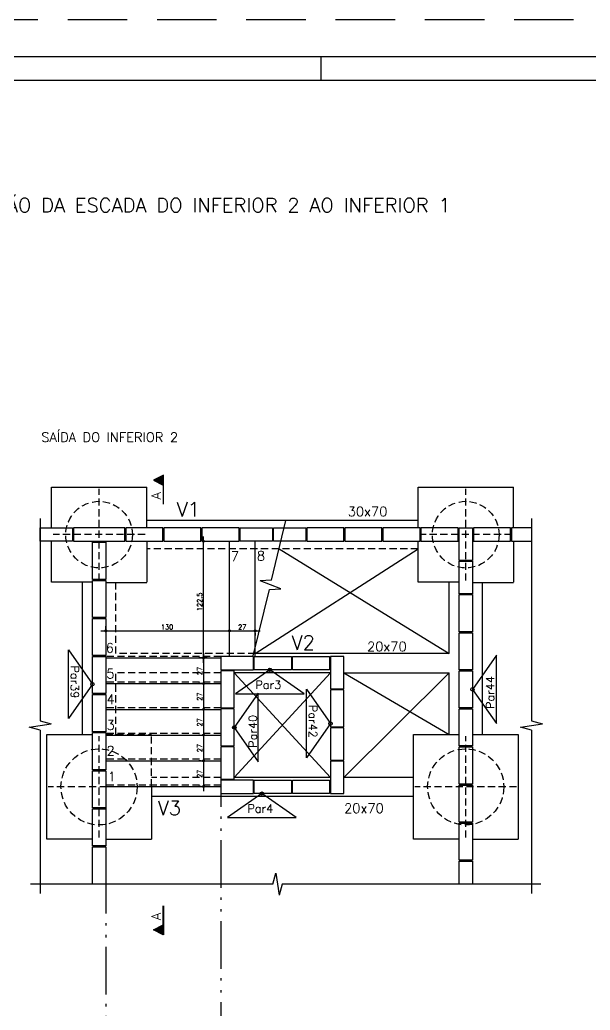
# Model space of a CAD drawing. Extents: x -28 to 86, y -2 to 61.
# Drawn here: x -4.71 to 19.24, y 19.34 to 60.95 of the extents above; entities that cross this region are included whole.
import ezdxf

# ---------------------------------------------------------------- set-up
doc = ezdxf.new("R2010")
doc.units = 0
doc.header["$MEASUREMENT"] = 0
for name, pattern in [('ESTILO_TQS_0001', [0.45, 0.3, -0.15]), ('ESTILO_TQS_0004', [3.3, 2, -0.4, 0.05, -0.4, 0.05, -0.4]), ('HIDDEN', [0.375, 0.25, -0.125])]:
    doc.linetypes.add(name, pattern=pattern)
doc.layers.get('0').update_dxf_attribs({"linetype": 'CONTINUOUS'})
doc.layers.get('Defpoints').update_dxf_attribs({"linetype": 'CONTINUOUS'})
for name, color, linetype in [('ARQ_FOLHA', 7, 'CONTINUOUS'), ('PENA_01', 1, 'CONTINUOUS'), ('PENA_02', 2, 'CONTINUOUS'), ('PENA_03', 3, 'CONTINUOUS'), ('PENA_04', 4, 'CONTINUOUS'), ('PENA_06', 6, 'CONTINUOUS')]:
    doc.layers.add(name, color=color, linetype=linetype)
doc.styles.get("Standard").update_dxf_attribs({"font": 'ROMANS.SHX'})

# ---------------------------------------------------------------- blocks, each defined once
blk = doc.blocks.new('FOLHA A1+1 - 1102 X 594')
at = {"layer": 'ARQ_FOLHA', "color": 1}
blk.add_line((-761.5, 584), (-761.5, 594), dxfattribs=at)
for points in [[(-1102, 0), (0, 0), (0, 594), (-1102, 594)], [(-1077, 10), (-10, 10), (-10, 584), (-1077, 584)]]:
    blk.add_lwpolyline(points, close=True, dxfattribs=at)
at = {"layer": 'Defpoints', "color": 8, "linetype": 'HIDDEN', "ltscale": 100}
blk.add_lwpolyline([(-1121.5, 609.5), (-1121.5, -15.5), (19.5, -15.5), (19.5, 609.5)], close=True, dxfattribs=at)
blk = doc.blocks.new('*U24')
blk.add_blockref('FOLHA A1+1 - 1102 X 594', (0, 0))

msp = doc.modelspace()

# ---------------------------------------------------------------- linework, layer by layer
at = {"layer": 'PENA_01', "linetype": 'Continuous'}
for p, q in [((-3.383, 41.318), (0.617, 41.318)), ((-3.383, 39.598), (-3.383, 41.318)), ((0.617, 39.598), (0.617, 41.318)), ((12.017, 41.318), (16.017, 41.318)), ((12.017, 39.598), (12.017, 41.318)), ((16.017, 39.598), (16.017, 41.318)), ((12.017, 39.918), (0.617, 39.918)), ((16.773, 39.598), (15.937, 39.598)), ((15.937, 39.598), (15.937, 39.038)), ((3.002, 33.938), (3.002, 39.238)), ((-3.383, 37.318), (-3.383, 39.038)), ((0.617, 39.038), (0.617, 37.318)), ((3.137, 39.038), (3.202, 39.038)), ((12.017, 37.318), (12.017, 39.038)), ((15.937, 39.038), (16.773, 39.038)), ((16.017, 39.038), (16.017, 37.318)), ((-1.663, 37.318), (-3.383, 37.318)), ((-2.083, 30.919), (-2.083, 37.318)), ((-1.103, 37.31), (0.617, 37.31)), ((13.737, 37.318), (12.017, 37.318)), ((13.317, 34.318), (13.317, 37.318)), ((14.297, 37.31), (16.017, 37.31)), ((14.717, 30.919), (14.717, 37.31)), ((-1.103, 35.218), (-1.103, 35.476)), ((4.097, 35.167), (4.097, 35.476)), ((4.097, 35.167), (4.097, 35.476)), ((-1.303, 35.276), (4.297, 35.276)), ((3.897, 35.276), (5.377, 35.276)), ((5.177, 35.197), (5.177, 35.076)), ((3.153, 34.138), (2.802, 34.138)), ((2.953, 34.138), (2.802, 34.138)), ((3.002, 34.338), (3.002, 32.858)), ((13.317, 34.318), (5.177, 34.318)), ((8.337, 33.518), (4.297, 33.518)), ((8.897, 33.518), (13.317, 33.518)), ((13.317, 30.919), (13.317, 33.518)), ((2.965, 33.058), (2.802, 33.058)), ((2.965, 33.058), (2.802, 33.058)), ((3.002, 33.258), (3.002, 31.778)), ((3.002, 32.178), (3.002, 30.698)), ((2.803, 31.978), (2.802, 31.978)), ((2.803, 31.978), (2.802, 31.978)), ((-3.583, 30.919), (-1.663, 30.919)), ((-3.583, 26.519), (-3.583, 30.919)), ((2.84, 30.898), (2.802, 30.898)), ((2.84, 30.898), (2.802, 30.898)), ((3.002, 31.098), (3.002, 29.618)), ((11.817, 30.919), (13.737, 30.919)), ((11.817, 26.519), (11.817, 30.919)), ((14.297, 30.919), (16.217, 30.919)), ((16.217, 30.919), (16.217, 26.519)), ((3.002, 30.018), (3.002, 28.538)), ((2.905, 29.818), (2.802, 29.818)), ((2.905, 29.818), (2.802, 29.818)), ((0.817, 28.738), (0.817, 26.519)), ((2.91, 28.738), (2.802, 28.738)), ((8.337, 29.119), (4.297, 29.119)), ((11.817, 29.119), (8.897, 29.119)), ((11.817, 28.319), (0.817, 28.319)), ((-1.663, 26.519), (-3.583, 26.519)), ((-1.103, 26.519), (0.817, 26.519)), ((13.737, 26.519), (11.817, 26.519)), ((14.297, 26.519), (16.217, 26.519))]:
    msp.add_line(p, q, dxfattribs=at)
at = {"layer": 'PENA_01', "linetype": 'ESTILO_TQS_0001'}
for p, q in [((-1.383, 37.386), (-1.383, 41.25)), ((14.017, 37.386), (14.017, 41.25)), ((0.549, 39.318), (-3.315, 39.318)), ((15.949, 39.318), (12.085, 39.318)), ((12.017, 38.718), (0.617, 38.718)), ((-0.683, 34.318), (-0.683, 37.31)), ((3.737, 34.198), (-1.103, 34.198)), ((5.177, 34.318), (-0.683, 34.318)), ((-0.683, 30.919), (-0.683, 33.518)), ((3.737, 33.518), (-0.683, 33.518)), ((3.737, 33.118), (-1.103, 33.118)), ((3.737, 32.038), (-1.103, 32.038)), ((-1.383, 26.587), (-1.383, 30.851)), ((3.737, 30.958), (-1.103, 30.958)), ((-1.103, 30.919), (0.817, 30.919)), ((0.817, 28.738), (0.817, 30.919)), ((14.017, 26.587), (14.017, 30.851)), ((3.737, 29.878), (-1.103, 29.878)), ((0.749, 28.719), (-3.515, 28.719)), ((3.737, 28.798), (-1.103, 28.798)), ((3.737, 29.119), (0.817, 29.119)), ((16.149, 28.719), (11.885, 28.719))]:
    msp.add_line(p, q, dxfattribs=at)
at = {"layer": 'PENA_01', "linetype": 'ESTILO_TQS_0004'}
for p, q in [((3.737, 29.878), (3.737, 18.108)), ((-1.103, 28.798), (-1.103, 18.108))]:
    msp.add_line(p, q, dxfattribs=at)
at = {"layer": 'PENA_01', "linetype": 'Continuous'}
for points in [[(-2.503, 39.038), (-3.863, 39.038), (-3.863, 39.598), (-2.503, 39.598), (-2.503, 39.038)], [(-0.303, 39.598), (-2.463, 39.598), (-2.463, 39.038), (-0.303, 39.038), (-0.303, 39.598)], [(-0.263, 39.038), (1.297, 39.038), (1.297, 39.598), (-0.263, 39.598), (-0.263, 39.038)], [(1.337, 39.038), (2.897, 39.038), (2.897, 39.598), (1.337, 39.598), (1.337, 39.038)], [(2.937, 39.038), (4.497, 39.038), (4.497, 39.598), (2.937, 39.598), (2.937, 39.038)], [(5.897, 39.038), (4.537, 39.038), (4.537, 39.598), (5.897, 39.598), (5.897, 39.038)], [(7.297, 39.038), (5.937, 39.038), (5.937, 39.598), (7.297, 39.598), (7.297, 39.038)], [(7.337, 39.038), (8.897, 39.038), (8.897, 39.598), (7.337, 39.598), (7.337, 39.038)], [(8.937, 39.038), (10.497, 39.038), (10.497, 39.598), (8.937, 39.598), (8.937, 39.038)], [(10.537, 39.038), (12.097, 39.038), (12.097, 39.598), (10.537, 39.598), (10.537, 39.038)], [(12.137, 39.038), (13.697, 39.038), (13.697, 39.598), (12.137, 39.598), (12.137, 39.038)], [(14.297, 39.598), (14.297, 38.238), (13.737, 38.238), (13.737, 39.598), (14.297, 39.598)], [(14.337, 39.038), (15.897, 39.038), (15.897, 39.598), (14.337, 39.598), (14.337, 39.038)], [(-1.663, 37.438), (-1.663, 38.998), (-1.103, 38.998), (-1.103, 37.438), (-1.663, 37.438)], [(14.297, 38.198), (14.297, 36.838), (13.737, 36.838), (13.737, 38.198), (14.297, 38.198)], [(-1.663, 35.838), (-1.663, 37.398), (-1.103, 37.398), (-1.103, 35.838), (-1.663, 35.838)], [(13.737, 35.238), (13.737, 36.798), (14.297, 36.798), (14.297, 35.238), (13.737, 35.238)], [(-1.663, 34.238), (-1.663, 35.798), (-1.103, 35.798), (-1.103, 34.238), (-1.663, 34.238)], [(13.737, 33.638), (13.737, 35.198), (14.297, 35.198), (14.297, 33.638), (13.737, 33.638)], [(-1.663, 32.638), (-1.663, 34.198), (-1.103, 34.198), (-1.103, 32.638), (-1.663, 32.638)], [(3.737, 33.638), (5.097, 33.638), (5.097, 34.198), (3.737, 34.198), (3.737, 33.638)], [(5.137, 34.198), (6.697, 34.198), (6.697, 33.638), (5.137, 33.638), (5.137, 34.198)], [(6.737, 34.198), (8.297, 34.198), (8.297, 33.638), (6.737, 33.638), (6.737, 34.198)], [(8.337, 34.198), (8.337, 32.838), (8.897, 32.838), (8.897, 34.198), (8.337, 34.198)], [(4.297, 32.039), (4.297, 33.599), (3.737, 33.599), (3.737, 32.039), (4.297, 32.039)], [(13.737, 32.038), (13.737, 33.598), (14.297, 33.598), (14.297, 32.038), (13.737, 32.038)], [(-1.663, 31.038), (-1.663, 32.598), (-1.103, 32.598), (-1.103, 31.038), (-1.663, 31.038)], [(8.897, 31.239), (8.897, 32.799), (8.337, 32.799), (8.337, 31.239), (8.897, 31.239)], [(4.297, 30.439), (4.297, 31.999), (3.737, 31.999), (3.737, 30.439), (4.297, 30.439)], [(13.737, 30.438), (13.737, 31.998), (14.297, 31.998), (14.297, 30.438), (13.737, 30.438)], [(-1.663, 29.438), (-1.663, 30.998), (-1.103, 30.998), (-1.103, 29.438), (-1.663, 29.438)], [(8.897, 29.839), (8.897, 31.199), (8.337, 31.199), (8.337, 29.839), (8.897, 29.839)], [(3.737, 30.399), (3.737, 29.039), (4.297, 29.039), (4.297, 30.399), (3.737, 30.399)], [(13.737, 28.838), (13.737, 30.398), (14.297, 30.398), (14.297, 28.838), (13.737, 28.838)], [(8.897, 28.439), (8.897, 29.799), (8.337, 29.799), (8.337, 28.439), (8.897, 28.439)], [(-1.663, 27.838), (-1.663, 29.398), (-1.103, 29.398), (-1.103, 27.838), (-1.663, 27.838)], [(3.737, 28.439), (5.097, 28.439), (5.097, 28.999), (3.737, 28.999), (3.737, 28.439)], [(5.137, 28.999), (6.697, 28.999), (6.697, 28.439), (5.137, 28.439), (5.137, 28.999)], [(6.737, 28.999), (8.297, 28.999), (8.297, 28.439), (6.737, 28.439), (6.737, 28.999)], [(13.737, 27.238), (13.737, 28.798), (14.297, 28.798), (14.297, 27.238), (13.737, 27.238)], [(-1.663, 26.238), (-1.663, 27.798), (-1.103, 27.798), (-1.103, 26.238), (-1.663, 26.238)], [(13.737, 25.638), (13.737, 27.198), (14.297, 27.198), (14.297, 25.638), (13.737, 25.638)], [(-1.663, 24.638), (-1.663, 26.198), (-1.103, 26.198), (-1.103, 24.638), (-1.663, 24.638)], [(13.737, 24.638), (13.737, 25.598), (14.297, 25.598), (14.297, 24.638)]]:
    msp.add_lwpolyline(points, dxfattribs=at)
at = {"layer": 'PENA_01', "linetype": 'ESTILO_TQS_0001'}
for centre, radius in [((-1.383, 39.318), 1.4), ((14.017, 39.318), 1.4), ((-1.383, 28.719), 1.6), ((14.017, 28.719), 1.6)]:
    msp.add_circle(centre, radius, dxfattribs=at)
at = {"layer": 'PENA_02', "linetype": 'Continuous'}
for p, q in [((5.866, 37.405), (6.466, 39.907)), ((5.177, 34.318), (12.017, 38.718)), ((6.181, 38.718), (13.317, 34.318)), ((5.083, 34.225), (5.773, 37.016)), ((4.297, 33.518), (8.337, 29.119)), ((8.337, 33.518), (4.297, 29.119)), ((8.897, 33.518), (13.317, 30.919)), ((13.317, 33.518), (8.897, 29.119))]:
    msp.add_line(p, q, dxfattribs=at)
for points in [[(4.097, 34.198), (4.097, 39.038)], [(5.177, 34.198), (5.177, 39.038)], [(-1.103, 34.138), (3.737, 34.138)], [(-1.103, 33.058), (3.737, 33.058)], [(-1.103, 33.058), (3.737, 33.058)], [(-1.103, 31.978), (3.737, 31.978)], [(-1.103, 31.978), (3.737, 31.978)], [(-1.103, 30.898), (3.737, 30.898)], [(-1.103, 30.898), (3.737, 30.898)], [(-1.103, 29.818), (3.737, 29.818)], [(-1.103, 29.818), (3.737, 29.818)], [(-1.103, 28.738), (3.737, 28.738)]]:
    msp.add_lwpolyline(points, dxfattribs=at)
for centre, radius in [((3.002, 39.038), 0.04), ((3.002, 39.038), 0.02), ((-1.103, 35.276), 0.04), ((-1.103, 35.276), 0.02), ((4.097, 35.276), 0.04), ((4.097, 35.276), 0.04), ((4.097, 35.276), 0.02), ((4.097, 35.276), 0.02), ((5.177, 35.276), 0.04), ((5.177, 35.276), 0.02), ((3.002, 34.138), 0.04), ((3.002, 34.138), 0.04), ((3.002, 34.138), 0.02), ((3.002, 34.138), 0.02), ((3.002, 33.058), 0.04), ((3.002, 33.058), 0.04), ((3.002, 33.058), 0.02), ((3.002, 33.058), 0.02), ((3.002, 31.978), 0.04), ((3.002, 31.978), 0.04), ((3.002, 31.978), 0.02), ((3.002, 31.978), 0.02), ((3.002, 30.898), 0.04), ((3.002, 30.898), 0.04), ((3.002, 30.898), 0.02), ((3.002, 30.898), 0.02), ((3.002, 29.818), 0.04), ((3.002, 29.818), 0.04), ((3.002, 29.818), 0.02), ((3.002, 29.818), 0.02), ((3.002, 28.738), 0.04), ((3.002, 28.738), 0.02)]:
    msp.add_circle(centre, radius, dxfattribs=at)
at = {"layer": 'PENA_03', "linetype": 'Continuous'}
for p, q in [((-3.863, 39.998), (-3.863, 31.497)), ((16.773, 39.998), (16.773, 31.497)), ((2.937, 39.038), (2.937, 39.038)), ((5.866, 37.405), (5.386, 37.383)), ((6.253, 37.038), (5.386, 37.383)), ((5.773, 37.016), (6.253, 37.038)), ((5.177, 35.397), (5.177, 35.397)), ((-1.103, 35.018), (-1.103, 35.018)), ((4.097, 34.967), (4.097, 34.967)), ((4.097, 34.967), (4.097, 34.967)), ((3.153, 34.138), (3.153, 34.138)), ((3.353, 34.138), (3.353, 34.138)), ((3.165, 33.058), (3.165, 33.058)), ((3.165, 33.058), (3.165, 33.058)), ((3.003, 31.978), (3.003, 31.978)), ((3.003, 31.978), (3.003, 31.978)), ((-4.325, 31.231), (-3.401, 31.364)), ((-3.863, 31.097), (-4.325, 31.231)), ((-3.863, 31.497), (-3.401, 31.364)), ((16.311, 31.231), (17.235, 31.364)), ((16.773, 31.097), (16.311, 31.231)), ((16.773, 31.497), (17.235, 31.364)), ((-3.863, 31.097), (-3.863, 24.238)), ((3.04, 30.898), (3.04, 30.898)), ((3.04, 30.898), (3.04, 30.898)), ((16.773, 31.097), (16.773, 24.238)), ((3.105, 29.818), (3.105, 29.818)), ((3.105, 29.818), (3.105, 29.818)), ((3.11, 28.738), (3.11, 28.738)), ((5.91, 24.638), (6.044, 25.1)), ((6.044, 25.1), (6.177, 24.176)), ((5.91, 24.638), (-4.263, 24.638)), ((6.31, 24.638), (6.177, 24.176)), ((17.173, 24.638), (6.31, 24.638))]:
    msp.add_line(p, q, dxfattribs=at)
for points in [[(1.315, 41.809), (0.906, 41.604), (1.315, 41.4), (1.315, 41.809)], [(-2.671, 34.476), (-1.663, 33.036), (-2.671, 31.596), (-2.671, 34.476)], [(15.305, 34.258), (14.297, 32.818), (15.305, 31.378), (15.305, 34.258)], [(7.234, 32.63), (5.794, 33.638), (4.354, 32.63), (7.234, 32.63)], [(5.305, 32.659), (4.297, 31.219), (5.305, 29.779), (5.305, 32.659)], [(7.329, 32.82), (8.337, 31.38), (7.329, 29.94), (7.329, 32.82)], [(6.897, 27.431), (5.457, 28.439), (4.017, 27.431), (6.897, 27.431)], [(1.315, 22.507), (0.906, 22.712), (1.315, 22.917), (1.315, 22.507)]]:
    msp.add_lwpolyline(points, dxfattribs=at)
for centre in [(5.794, 33.638), (-1.663, 33.036), (14.297, 32.818), (4.297, 31.219), (8.337, 31.38), (5.457, 28.439)]:
    msp.add_circle(centre, 0.072, dxfattribs=at)
at = {"layer": 'PENA_04', "linetype": 'Continuous'}
for p, q in [((1.317, 41.812), (0.902, 41.604)), ((1.315, 41.809), (0.906, 41.604)), ((0.934, 41.618), (0.934, 41.59)), ((0.966, 41.634), (0.966, 41.574)), ((0.998, 41.65), (0.998, 41.558)), ((1.03, 41.666), (1.03, 41.542)), ((1.062, 41.682), (1.062, 41.526)), ((1.094, 41.698), (1.094, 41.51)), ((1.126, 41.714), (1.126, 41.494)), ((1.158, 41.73), (1.158, 41.479)), ((1.19, 41.746), (1.19, 41.463)), ((1.222, 41.762), (1.222, 41.447)), ((1.253, 41.778), (1.253, 41.431)), ((1.285, 41.794), (1.285, 41.415)), ((1.315, 41.809), (1.315, 40.596)), ((1.317, 40.596), (1.317, 41.812)), ((0.902, 41.604), (1.315, 41.398)), ((0.906, 41.604), (1.315, 41.4)), ((1.315, 22.507), (1.315, 23.721)), ((1.317, 23.721), (1.317, 22.505)), ((0.902, 22.712), (1.315, 22.919)), ((0.906, 22.712), (1.315, 22.917)), ((1.285, 22.523), (1.285, 22.902)), ((1.317, 22.505), (0.902, 22.712)), ((1.315, 22.507), (0.906, 22.712)), ((0.934, 22.698), (0.934, 22.726)), ((0.966, 22.682), (0.966, 22.742)), ((0.998, 22.666), (0.998, 22.758)), ((1.03, 22.65), (1.03, 22.774)), ((1.062, 22.634), (1.062, 22.79)), ((1.094, 22.618), (1.094, 22.806)), ((1.126, 22.602), (1.126, 22.822)), ((1.158, 22.586), (1.158, 22.838)), ((1.19, 22.57), (1.19, 22.854)), ((1.222, 22.554), (1.222, 22.87)), ((1.253, 22.538), (1.253, 22.886))]:
    msp.add_line(p, q, dxfattribs=at)

# ---------------------------------------------------------------- block references
at = {"xscale": 0.09999999999999938, "yscale": 0.09999999999999938, "zscale": 0.09999999999999938}
msp.add_blockref('*U24', (84.1, 0), dxfattribs=at)

# ---------------------------------------------------------------- texts
at = {"layer": 'PENA_03', "linetype": 'Continuous'}
for s, height, p in [('V1', 0.6, (1.873, 40.083)), ('30x70', 0.4, (9.063, 40.088)), ('7', 0.4, (4.15, 38.203)), ('8', 0.4, (5.242, 38.226)), ('130', 0.2, (1.217, 35.336)), ('27', 0.2, (4.457, 35.336)), ('V2', 0.6, (6.702, 34.482)), ('6', 0.4, (-1.104, 34.359)), ('20x70', 0.4, (9.873, 34.417)), ('5', 0.4, (-1.079, 33.277)), ('Par3', 0.3456, (5.186, 32.834)), ('4', 0.4, (-1.071, 32.197)), ('3', 0.4, (-1.071, 31.117)), ('2', 0.4, (-1.071, 30.037)), ('1', 0.4, (-1.019, 28.957)), ('V3', 0.6, (1.081, 27.535)), ('Par4', 0.346, (4.848, 27.635)), ('20x70', 0.4, (8.91, 27.622))]:
    msp.add_text(s, height=height, dxfattribs=at).set_placement(p)
for s, height, rotation, p in [('122.5', 0.2, 90, (2.942, 36.108)), ('Par39', 0.346, 270, (-2.573, 33.82)), ('27', 0.2, 90, (2.942, 33.418)), ('Par44', 0.346, 90, (15.217, 31.992)), ('27', 0.2, 90, (2.942, 32.338)), ('Par42', 0.346, 270, (7.427, 32.164)), ('Par40', 0.346, 90, (5.247, 30.364)), ('27', 0.2, 90, (2.942, 31.258)), ('27', 0.2, 90, (2.942, 30.178)), ('27', 0.2, 90, (2.942, 29.098))]:
    msp.add_text(s, height=height, rotation=rotation, dxfattribs=at).set_placement(p)
at = {"layer": 'PENA_04', "linetype": 'Continuous'}
for p in [(1.217, 40.796), (1.217, 23.121)]:
    msp.add_text('A', height=0.4, rotation=90, dxfattribs=at).set_placement(p)
at = {"layer": 'PENA_06', "linetype": 'Continuous'}
for s, height, p in [('FÔRMA E ARMAÇÃO DA ESCADA DO INFERIOR 2 AO INFERIOR 1', 0.6, (-11.837, 52.861)), ('SAÍDA DO INFERIOR 2', 0.4, (-3.807, 43.211))]:
    msp.add_text(s, height=height, dxfattribs=at).set_placement(p)

doc.saveas('drawing.dxf')
